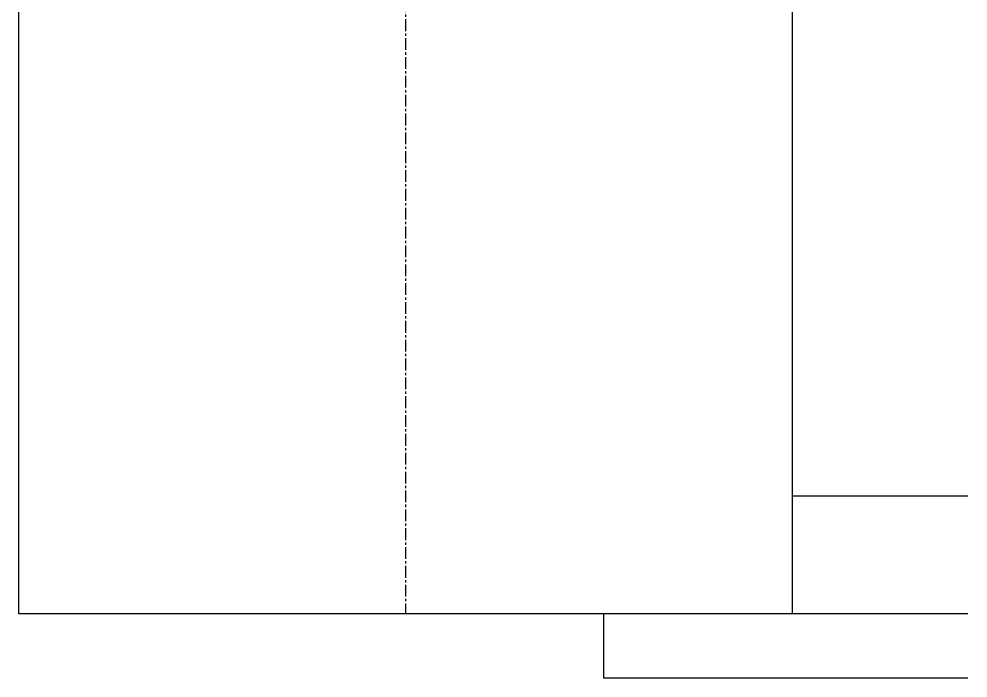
# Model space of a CAD drawing. Header units: inches. Extents: x -89 to 2397, y -1685 to 216.
# Drawn here: x -16.6 to 84, y 9.4 to 79.4 of the extents above; entities that cross this region are included whole.
import ezdxf

# ---------------------------------------------------------------- set-up
doc = ezdxf.new("R2010")
doc.units = ezdxf.units.IN
doc.header["$MEASUREMENT"] = 0
doc.linetypes.add('CENTER', pattern=[2, 1.25, -0.25, 0.25, -0.25])

msp = doc.modelspace()

# ---------------------------------------------------------------- linework, layer by layer
for p, q in [((-16.61, 16.24), (-16.61, 185.34)), ((65.39, 185.34), (65.39, 16.24)), ((84.04, 28.74), (65.39, 28.74)), ((84.04, 16.24), (-16.61, 16.24)), ((45.39, 16.24), (45.39, 9.44)), ((84.04, 9.44), (45.39, 9.44)), ((84.04, 9.44), (84.04, 9.44))]:
    msp.add_line(p, q)
at = {"linetype": 'CENTER'}
msp.add_line((24.39, 185.34), (24.39, 16.24), dxfattribs=at)

doc.saveas('drawing.dxf')
